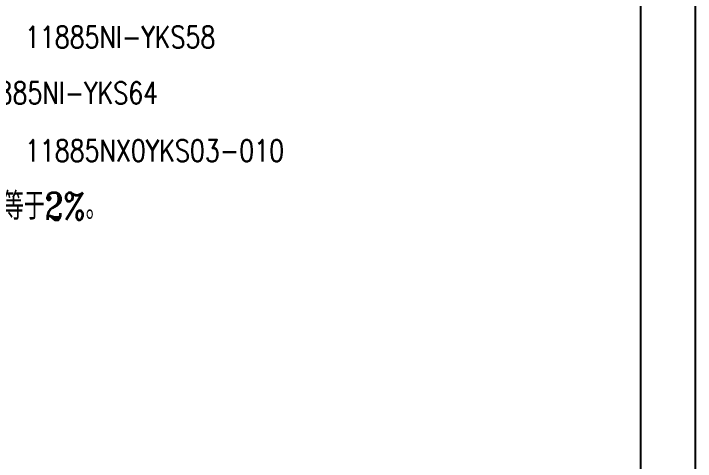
# Model space of a CAD drawing. Header units: inches. Extents: x 0 to 594, y 0 to 840.
# Drawn here: x 469.1 to 594.2, y 546.9 to 629 of the extents above; entities that cross this region are included whole.
import ezdxf

# ---------------------------------------------------------------- set-up
doc = ezdxf.new("R2010")
doc.units = ezdxf.units.IN
doc.header["$MEASUREMENT"] = 0
doc.layers.add('GT_1', color=7, linetype='Continuous')
doc.styles.add('OCHINESE', font='romant.shx', dxfattribs={"width": 0.7, "bigfont": 'OCHINESE.shx'})
doc.styles.add('ROMANS', font='romans.shx', dxfattribs={"width": 0.8, "bigfont": 'ochinese.shx'})

msp = doc.modelspace()

# ---------------------------------------------------------------- linework, layer by layer
at = {"layer": 'GT_1'}
msp.add_line((594.25, 420.12), (594.25, 840.12), dxfattribs=at)
at = {"layer": 'GT_1', "color": 1}
msp.add_line((584.25, 430.12), (584.25, 830.12), dxfattribs=at)
msp.add_lwpolyline([(25.25, 430.12), (584.25, 430.12), (584.25, 830.12), (25.25, 830.12)], close=True, dxfattribs=at)

# ---------------------------------------------------------------- texts
at = {"layer": 'GT_1', "width": 0.8}
for s, height, style, p in [('11885NI-YKS58', 4, 'ROMANS', (471.14, 622.72)), ('11885NI-YKS64', 4, 'ROMANS', (460.64, 612.48)), ('11885NX0YKS03-010', 4, 'ROMANS', (471.14, 601.89)), ('仪表管道的最小坡度大于等于2%%%。', 5, 'OCHINESE', (425.37, 591.2))]:
    msp.add_text(s, height=height, dxfattribs=dict(at, style=style)).set_placement(p)

doc.saveas('drawing.dxf')
